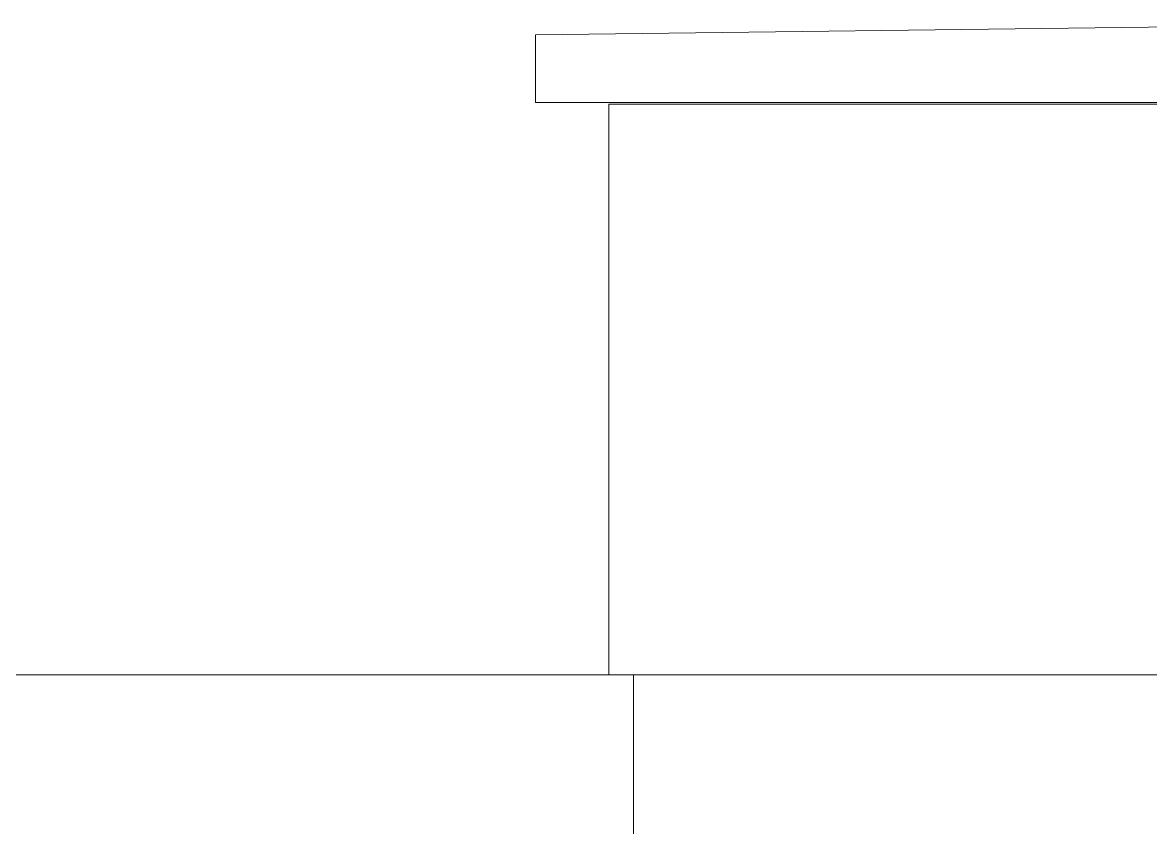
# Model space of a CAD drawing. Header units: millimetres. Extents: x -515342 to 330399, y -224905 to 507333.
# Drawn here: x 218485 to 219869, y 102044 to 103032 of the extents above; entities that cross this region are included whole.
import ezdxf

# ---------------------------------------------------------------- set-up
doc = ezdxf.new("R2010")
doc.units = ezdxf.units.MM
for name, color, linetype, lineweight in [('Крыша', 7, 'Continuous', 0), ('Крыша штриховка', 7, 'Continuous', 0), ('Стены внутренние', 7, 'Continuous', 0), ('Стены наружные', 7, 'Continuous', 0)]:
    doc.layers.add(name, color=color, linetype=linetype, lineweight=lineweight)

msp = doc.modelspace()

# ---------------------------------------------------------------- hatches: boundary and pattern name
at = {"layer": 'Крыша штриховка'}
h = msp.add_hatch(dxfattribs=at)
h.set_pattern_fill('FP_17', color=256, style=0, pattern_type=2)
h.set_pattern_definition([(0, (229845, 101131), (0, 10000), []), (90, (229844.7, 101131.4), (-900, 6e-14), [])])
h.paths.add_polyline_path([(220319.7438, 102933.3929), (220319.7438, 103031.5929), (219114.7438, 103016.5929), (219114.7438, 102933.3929), (220302.0685, 102933.3929)])

# ---------------------------------------------------------------- linework, layer by layer
at = {"layer": 'Крыша'}
for p, q in [((220319.7438, 103031.5929), (219114.7438, 103016.5929)), ((219114.7438, 102933.3929), (219114.7438, 103016.5929)), ((220319.7438, 102933.3929), (219114.7438, 102933.3929))]:
    msp.add_line(p, q, dxfattribs=at)
at = {"layer": 'Стены внутренние'}
for p, q in [((219204.7438, 102231.3929), (219204.7438, 102931.3929)), ((220879.7438, 102931.3929), (219204.7438, 102931.3929)), ((214899.7438, 102231.3929), (220879.7438, 102231.3929))]:
    msp.add_line(p, q, dxfattribs=at)
at = {"layer": 'Стены наружные'}
msp.add_line((219234.7438, 101885.3834), (219234.7438, 102231.3929), dxfattribs=at)

doc.saveas('drawing.dxf')
